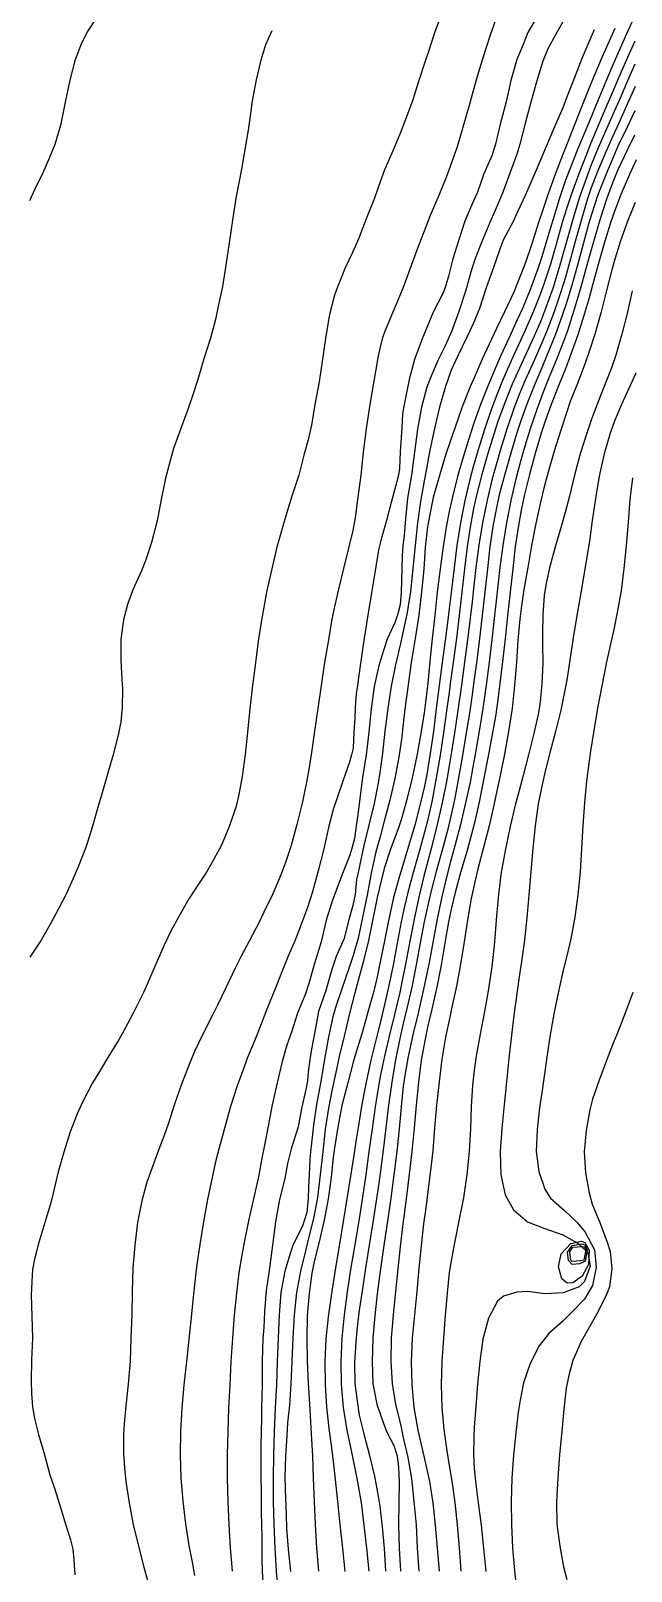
# Model space of a CAD drawing. Header units: feet. Extents: x 333642 to 335017, y 470420 to 471851.
# Drawn here: x 333877.7 to 334006.5, y 471052.5 to 471382.9 of the extents above; entities that cross this region are included whole.
import ezdxf

# ---------------------------------------------------------------- set-up
doc = ezdxf.new("R2010")
doc.units = ezdxf.units.FT
doc.header["$MEASUREMENT"] = 0
doc.layers.add('Contour', color=7, linetype='CONTINUOUS', true_color=0xffffff)

msp = doc.modelspace()

# ---------------------------------------------------------------- linework, layer by layer
at = {"layer": 'Contour', "color": 18, "linetype": 'Continuous', "true_color": 0x000000}
for points, elevation in [([(333877.482245, 471346.456895), (333878.659262, 471349.006433), (333880.347167, 471352.487279), (333881.783926, 471355.77905), (333882.935182, 471358.577208), (333884.21214, 471362.911072), (333885.142552, 471367.536061), (333886.158519, 471372.305222), (333887.29962, 471376.73992), (333888.631929, 471380.321862), (333889.872066, 471382.678145), (333892.156613, 471386.098319)], -1), ([(333966.105247, 471387.144158), (333964.408008, 471382.640378), (333963.046989, 471378.448935), (333962.34028, 471376.351993), (333960.980785, 471372.182361), (333959.577259, 471367.818747), (333957.953627, 471363.46679), (333957.018445, 471361.053711), (333955.438877, 471357.255005), (333953.618968, 471353.074872), (333952.666029, 471350.506099), (333951.402161, 471347.007957), (333949.643673, 471342.522571), (333948.067053, 471338.386203), (333946.704977, 471335.301383), (333945.127471, 471332.050521), (333943.549768, 471328.101559), (333942.860372, 471326.195946), (333941.817541, 471322.022065), (333940.993239, 471317.376001), (333940.280643, 471312.482451), (333939.581447, 471307.608907), (333938.648799, 471302.749772), (333937.896021, 471298.265333), (333937.203568, 471295.163676), (333936.275856, 471291.83462), (333935.198939, 471287.6048), (333933.682142, 471283.049114), (333932.605873, 471279.577531), (333931.771388, 471276.643106), (333930.506214, 471272.162071), (333929.429633, 471267.518445), (333928.319954, 471262.827691), (333927.578614, 471258.44649), (333927.136835, 471256.039355), (333926.441601, 471251.943214), (333925.882882, 471247.337478), (333925.25048, 471242.458342), (333924.704312, 471237.516936), (333924.194677, 471232.488328), (333923.668143, 471227.662995), (333923.016479, 471222.959177), (333922.241793, 471218.745061), (333921.748714, 471216.61325), (333920.351866, 471212.394724), (333918.596843, 471208.234024), (333916.956886, 471205.196207), (333915.355344, 471202.418062), (333913.111469, 471198.981249), (333911.630538, 471196.737858), (333909.356372, 471192.817933), (333907.728152, 471189.783844), (333906.318348, 471186.811078), (333904.504042, 471182.683173), (333902.699897, 471178.560356), (333901.855343, 471176.634183), (333899.818478, 471172.468751), (333897.745805, 471168.521325), (333896.637233, 471166.628525), (333894.194459, 471162.669265), (333892.649658, 471160.069274), (333890.840777, 471157.129829), (333888.758343, 471153.137475), (333887.63767, 471150.635617), (333886.105336, 471146.735033), (333884.793491, 471142.416895), (333883.525918, 471137.852144), (333882.507243, 471133.574503), (333881.960122, 471131.505155), (333880.692137, 471127.331379), (333879.445715, 471123.006493), (333878.466082, 471119.409919), (333878.058391, 471117.220368), (333877.884832, 471114.618771), (333877.771056, 471111.70841), (333877.921748, 471107.238696), (333878.038629, 471102.516208), (333877.86256, 471097.791138), (333877.742327, 471093.350743), (333877.861623, 471090.637027), (333878.029903, 471087.772824), (333878.493772, 471085.300553), (333879.373364, 471081.82538), (333880.614263, 471077.467081), (333881.803956, 471073.17189), (333882.768534, 471070.318105), (333883.790448, 471067.119921), (333885.027846, 471063.094166), (333886.234171, 471059.276779), (333886.690422, 471057.246977), (333886.938799, 471054.98627), (333887.147005, 471051.773892)], -1.5), ([(333986.442847, 471386.06345), (333984.359749, 471382.468786), (333983.334782, 471379.934538), (333982.003897, 471376.700297), (333980.661281, 471372.24345), (333979.707553, 471367.608225), (333978.412646, 471362.836544), (333977.381133, 471358.537621), (333976.588915, 471356.023044), (333974.913888, 471352.185697), (333973.502975, 471348.291551), (333972.429824, 471345.881417), (333970.807599, 471342.065866), (333969.450133, 471337.848298), (333968.26226, 471333.950973), (333967.851372, 471332.232487), (333967.317956, 471330.244601), (333966.67265, 471328.034375), (333966.083267, 471326.521411), (333964.003125, 471322.546413), (333963.017356, 471320.102922), (333961.662068, 471316.827694), (333959.989121, 471312.370834), (333958.89352, 471308.058881), (333958.088506, 471304.174565), (333957.765534, 471302.398278), (333957.451404, 471300.731124), (333957.270919, 471297.742754), (333957.189756, 471295.67423), (333956.956986, 471292.543523), (333956.836153, 471288.972135), (333956.584797, 471287.58001), (333956.193617, 471285.952019), (333954.99504, 471281.722767), (333953.982669, 471277.857019), (333952.872111, 471273.824597), (333952.316539, 471271.523977), (333951.595743, 471267.084395), (333950.775595, 471262.372409), (333950.026641, 471257.523431), (333949.187523, 471252.649397), (333948.543415, 471248.164121), (333947.990255, 471244.173175), (333947.758661, 471242.402348), (333947.482474, 471240.760951), (333947.303752, 471237.690748), (333947.205536, 471235.444983), (333946.990463, 471232.504881), (333946.874148, 471229.045245), (333946.501199, 471227.622104), (333946.069458, 471226.055963), (333944.649615, 471221.963249), (333943.371233, 471218.159539), (333942.596573, 471215.84646), (333941.535138, 471212.00259), (333940.560264, 471207.407587), (333939.335332, 471202.700036), (333938.145428, 471198.195849), (333937.0645, 471194.864696), (333936.00663, 471192.003147), (333934.393789, 471187.856782), (333932.900974, 471184.432179), (333931.806665, 471181.765214), (333930.118731, 471177.416715), (333928.34957, 471173.068304), (333927.211617, 471170.085462), (333926.032484, 471167.111675), (333924.179118, 471162.694073), (333922.88737, 471159.148963), (333921.975644, 471156.60187), (333920.521699, 471152.211835), (333919.314732, 471147.720048), (333918.097826, 471143.2874), (333917.426974, 471140.599053), (333916.605797, 471136.953154), (333915.570862, 471132.248926), (333914.733884, 471127.43794), (333913.949207, 471122.557004), (333913.272504, 471117.810497), (333912.767474, 471113.304667), (333912.458858, 471110.578616), (333912.07131, 471106.930398), (333911.581429, 471102.305835), (333911.065702, 471097.469968), (333910.526345, 471092.500563), (333910.123467, 471087.486872), (333909.828611, 471082.494352), (333909.717985, 471077.502601), (333909.888694, 471072.506127), (333910.287144, 471067.542825), (333910.856241, 471062.69864), (333911.619417, 471058.04259), (333912.355931, 471054.106194), (333912.825549, 471051.609456)], -2.5), ([(333992.431188, 471385.793528), (333990.603343, 471382.634401), (333988.595958, 471379.012043), (333987.573067, 471376.362529), (333986.281536, 471372.12405), (333985.006193, 471367.590706), (333983.771515, 471362.998879), (333982.650716, 471358.580587), (333982.00253, 471356.420331), (333980.415447, 471352.116023), (333978.916069, 471348.073916), (333977.246692, 471344.21549), (333976.197459, 471341.782765), (333974.395482, 471337.447364), (333973.040524, 471334.03506), (333972.251841, 471331.589213), (333971.047022, 471327.275594), (333969.560913, 471322.671421), (333968.056583, 471318.507313), (333966.622928, 471315.280853), (333964.994505, 471312.152973), (333963.57895, 471308.833432), (333962.64998, 471306.443399), (333961.534469, 471302.124859), (333960.655017, 471297.43798), (333959.98846, 471292.484854), (333959.368208, 471287.579743), (333958.525949, 471282.648843), (333958.055167, 471278.196226), (333957.767993, 471274.651759), (333957.520234, 471272.472041), (333957.396201, 471270.354112), (333957.331613, 471267.555584), (333957.266417, 471264.997112), (333957.18661, 471262.481984), (333956.974023, 471259.796175), (333956.472807, 471257.868282), (333955.857343, 471256.089986), (333954.169059, 471252.436078), (333953.415718, 471250.168585), (333952.332596, 471246.780648), (333951.349408, 471242.274838), (333950.739373, 471237.492176), (333950.189107, 471232.484662), (333949.637651, 471227.581581), (333948.828708, 471222.703597), (333948.285425, 471218.225444), (333947.836263, 471214.737598), (333947.485673, 471212.377818), (333947.15217, 471209.683289), (333946.648828, 471207.78711), (333946.116082, 471206.076036), (333944.554693, 471202.154924), (333943.196399, 471198.492045), (333942.400595, 471196.42647), (333941.075035, 471192.109948), (333939.971891, 471187.526104), (333938.550082, 471182.877965), (333937.339429, 471178.587724), (333936.601905, 471176.32171), (333934.933635, 471172.161304), (333933.614408, 471168.093547), (333932.64403, 471165.343763), (333931.597226, 471161.860108), (333930.543707, 471157.256998), (333929.449774, 471152.554044), (333928.614178, 471147.933259), (333927.766293, 471143.552634), (333927.311728, 471141.460912), (333926.512415, 471137.127171), (333925.442, 471132.375187), (333924.398406, 471127.632116), (333923.473849, 471123.020097), (333922.729487, 471119.105957), (333922.3261, 471116.598417), (333921.798784, 471112.122776), (333921.315809, 471107.400539), (333920.95191, 471102.490159), (333920.621432, 471097.506916), (333920.363647, 471092.492883), (333920.123122, 471087.505367), (333919.940103, 471082.490992), (333919.854267, 471077.499176), (333919.845485, 471072.500198), (333919.956513, 471067.504001), (333920.180725, 471062.502673), (333920.487042, 471057.513906), (333920.888966, 471052.496361)], -3), ([(334007.185005, 471385.817056), (334005.520494, 471382.206999), (334003.64191, 471378.013659), (334002.431963, 471375.203238), (334001.064026, 471371.986732), (333999.294411, 471367.68667), (333997.668862, 471363.691488), (333996.814175, 471361.642696), (333995.023444, 471357.413413), (333993.319448, 471353.19227), (333992.443983, 471350.802381), (333991.116406, 471346.95971), (333989.744402, 471342.475672), (333988.44934, 471338.044096), (333987.325998, 471334.414403), (333986.488269, 471331.833534), (333984.89418, 471327.534382), (333983.162198, 471323.310107), (333982.083568, 471320.860191), (333980.412818, 471317.270683), (333978.490948, 471313.084944), (333977.397832, 471310.579322), (333975.888186, 471307.040729), (333974.212569, 471302.71487), (333972.7848, 471298.725472), (333972.036816, 471296.504602), (333970.671512, 471292.136333), (333969.342853, 471287.597828), (333968.214876, 471283.183148), (333967.5393, 471280.13504), (333966.8973, 471276.819841), (333966.186879, 471272.244218), (333965.541386, 471267.452238), (333964.913481, 471262.498562), (333964.357286, 471257.494945), (333963.834016, 471252.503199), (333963.342775, 471247.656652), (333962.864953, 471242.973417), (333962.40109, 471238.89714), (333962.082592, 471236.57132), (333961.369571, 471232.14184), (333960.49849, 471227.402985), (333959.544215, 471222.659718), (333958.376733, 471218.004584), (333957.215708, 471213.898825), (333956.530421, 471211.739704), (333954.899083, 471207.37283), (333953.508543, 471203.190527), (333952.91208, 471200.892181), (333952.012214, 471196.983704), (333951.099423, 471192.375674), (333950.166631, 471187.807863), (333949.025258, 471183.16174), (333947.928619, 471179.234936), (333947.247236, 471176.538457), (333946.095743, 471172.123517), (333944.975841, 471167.517659), (333943.846232, 471162.89966), (333942.902196, 471158.45745), (333942.365635, 471155.929833), (333941.547243, 471151.855296), (333940.877536, 471147.311186), (333940.3213, 471142.460757), (333939.776392, 471137.543506), (333939.177467, 471132.663524), (333938.343455, 471128.171796), (333937.305832, 471123.942859), (333936.736675, 471121.511881), (333935.576828, 471116.894635), (333934.678413, 471112.300997), (333934.174697, 471107.476742), (333933.88362, 471102.499501), (333933.723775, 471097.534227), (333933.490954, 471092.722282), (333933.180627, 471088.124802), (333932.789241, 471084.343874), (333932.615133, 471081.622599), (333932.373384, 471077.20845), (333932.230378, 471072.635497), (333932.339115, 471068.104442), (333932.461125, 471064.668534), (333932.54822, 471061.754934), (333932.927781, 471057.236088), (333933.447229, 471052.484932)], -4.5), ([(333977.457539, 471385.372892), (333976.266147, 471381.958559), (333974.85576, 471377.527253), (333973.472721, 471373.083993), (333972.614488, 471369.989113), (333971.720997, 471366.858823), (333970.428918, 471362.395136), (333969.175282, 471357.972628), (333967.704748, 471353.738499), (333966.916717, 471351.626989), (333965.271107, 471347.530308), (333963.354678, 471343.239664), (333962.421351, 471340.825631), (333960.934954, 471336.952249), (333959.319206, 471332.559986), (333957.796485, 471328.386776), (333956.713609, 471325.773782), (333955.370342, 471322.510819), (333953.697555, 471318.586483), (333953.164197, 471317.088072), (333952.618047, 471315.028444), (333952.1599, 471312.791291), (333951.889924, 471311.027297), (333951.139678, 471306.934626), (333950.382109, 471302.28994), (333949.619746, 471297.481703), (333948.973272, 471292.483312), (333948.496773, 471287.599705), (333947.850604, 471282.822357), (333947.262545, 471278.409731), (333946.802645, 471275.73218), (333945.86393, 471271.940848), (333944.811547, 471267.540001), (333943.727959, 471263.089733), (333942.899464, 471259.670385), (333942.308113, 471256.700309), (333941.565704, 471252.255384), (333940.697831, 471247.426964), (333939.96305, 471242.467279), (333939.309618, 471237.521555), (333938.554216, 471232.696015), (333937.922109, 471228.096412), (333937.328536, 471224.464904), (333936.813134, 471221.700996), (333935.886848, 471217.256326), (333934.742335, 471212.650665), (333933.52967, 471208.176382), (333932.408618, 471204.705045), (333931.401866, 471201.974012), (333929.630812, 471197.784062), (333927.695392, 471193.82755), (333926.668025, 471191.731396), (333924.520755, 471187.620771), (333922.779227, 471184.246398), (333921.569156, 471181.850992), (333919.516567, 471177.634612), (333917.742911, 471173.931905), (333916.689632, 471171.776548), (333914.620508, 471167.725429), (333912.802154, 471164.002642), (333911.820465, 471161.53674), (333909.997232, 471156.987437), (333908.492093, 471152.682264), (333907.226873, 471148.570747), (333906.368155, 471146.175812), (333904.882999, 471142.253666), (333903.395093, 471138.128049), (333902.622511, 471135.927867), (333901.490575, 471131.977506), (333900.578967, 471127.303821), (333900.00208, 471122.439924), (333899.563108, 471117.482349), (333899.42866, 471112.503443), (333899.342688, 471107.499185), (333899.18481, 471102.502299), (333898.992328, 471097.551865), (333898.570698, 471092.665568), (333898.055774, 471088.007147), (333897.733149, 471084.107013), (333897.573368, 471081.833617), (333897.590519, 471077.790042), (333897.775607, 471074.676451), (333898.095549, 471071.77705), (333898.796636, 471067.199686), (333899.655221, 471062.564527), (333900.777968, 471057.912211), (333901.952198, 471053.364313), (333902.740505, 471050.551891)], -2), ([(333929.419117, 471382.875078), (333928.08475, 471379.871461), (333927.032364, 471376.603413), (333926.038996, 471372.35638), (333925.17429, 471367.843186), (333924.601901, 471363.572998), (333924.343022, 471361.559281)], -1), ([(333998.574393, 471383.045632), (333997.446636, 471380.463125), (333995.956237, 471376.951202), (333994.244455, 471372.665004), (333992.66711, 471368.516549), (333991.8235, 471366.367341), (333990.08509, 471362.281252), (333988.302666, 471358.089405), (333987.151663, 471355.336021), (333985.731687, 471351.962894), (333983.824714, 471347.722134), (333982.093819, 471344.072086), (333981.257886, 471342.138164), (333979.023695, 471337.942157), (333978.347369, 471336.037593), (333976.993232, 471332.136925), (333975.428314, 471327.742138), (333973.974571, 471323.333578), (333972.634225, 471320.043307), (333971.227636, 471317.147324), (333969.263961, 471313.044706), (333967.920602, 471310.082373), (333966.648911, 471306.59962), (333965.419398, 471302.188359), (333964.347167, 471297.574224), (333963.325935, 471292.956613), (333962.532476, 471288.561179), (333962.120208, 471286.353737), (333961.289912, 471281.932949), (333960.648469, 471277.337323), (333960.165918, 471272.471271), (333959.674308, 471267.532551), (333959.169982, 471262.652744), (333958.450783, 471258.125171), (333957.484788, 471253.731687), (333957.018448, 471251.46652), (333955.956199, 471246.909769), (333955.015995, 471242.313758), (333954.317855, 471237.502218), (333953.673633, 471232.66466), (333953.177997, 471227.963934), (333952.570773, 471223.787657), (333952.207078, 471221.532884), (333951.35256, 471217.172501), (333950.223776, 471212.535431), (333949.163877, 471208.166897), (333948.260903, 471204.077711), (333947.919768, 471202.380427), (333947.574985, 471200.861547), (333947.299828, 471197.66833), (333946.77567, 471195.281994), (333945.851131, 471192.008914), (333944.901722, 471188.193087), (333943.192015, 471184.311935), (333942.31091, 471181.550052), (333941.019881, 471177.082177), (333939.4571, 471172.563463), (333938.611048, 471168.162087), (333937.927391, 471164.50184), (333937.578732, 471162.294031), (333937.216855, 471159.52558), (333937.039774, 471157.676925), (333936.677261, 471155.860323), (333935.739009, 471151.774939), (333935.027115, 471147.813169), (333933.558848, 471143.107827), (333932.766275, 471139.95097), (333932.163037, 471136.730464), (333931.073309, 471132.238637), (333930.226972, 471127.449391), (333929.541106, 471122.464772), (333928.934412, 471117.543664), (333928.205316, 471112.698661), (333927.862761, 471108.22383), (333927.657506, 471104.817763), (333927.44333, 471102.456737), (333927.37896, 471100.057337), (333927.333515, 471097.506642), (333927.327862, 471095.008284), (333927.326556, 471092.517753), (333927.241087, 471090.030381), (333927.214775, 471087.577791), (333927.163495, 471085.329771), (333927.085825, 471082.469054), (333927.071505, 471079.353052), (333927.034205, 471077.505931), (333927.055989, 471075.667958), (333927.055019, 471072.538603), (333927.098289, 471069.67328), (333927.131006, 471067.463091), (333927.15025, 471065.167633), (333927.207345, 471062.484947), (333927.229486, 471059.792377), (333927.240938, 471057.477285), (333927.283665, 471055.088726), (333927.357578, 471052.530793), (333927.466006, 471050.167325)], -3.5), ([(334003.012644, 471383.362018), (334002.117381, 471381.403657), (334000.267169, 471377.284909), (333998.511103, 471373.051424), (333997.379615, 471370.255112), (333996.084152, 471367.04512), (333994.346866, 471362.724292), (333992.758, 471358.725136), (333991.925372, 471356.547931), (333990.241378, 471352.240628), (333988.697818, 471347.904689), (333987.552988, 471344.487031), (333986.631011, 471341.725481), (333985.257568, 471337.374791), (333983.731687, 471332.977284), (333982.290163, 471329.182802), (333981.341916, 471326.850162), (333979.326615, 471322.623218), (333977.64576, 471319.021079), (333976.553155, 471316.72123), (333974.503922, 471312.433853), (333972.802102, 471308.41689), (333971.927968, 471306.3446), (333970.243467, 471302.205764), (333968.757855, 471297.879732), (333967.651292, 471294.763269), (333966.684996, 471291.831101), (333965.381017, 471287.46396), (333964.039809, 471282.77733), (333963.209619, 471278.773275), (333962.803439, 471276.48721), (333962.331199, 471272.117673), (333962.032016, 471267.392395), (333961.506949, 471262.526314), (333960.924518, 471257.572148), (333960.197025, 471252.541609), (333959.314658, 471247.416068), (333958.637629, 471242.602283), (333958.027932, 471237.937804), (333957.500901, 471233.658587), (333957.274527, 471231.491153), (333956.673502, 471227.106492), (333955.805771, 471222.490335), (333954.735747, 471217.880015), (333953.526835, 471213.368541), (333952.730649, 471210.322299), (333951.74645, 471206.794418), (333950.732041, 471202.187739), (333949.831112, 471197.500785), (333948.852521, 471192.695792), (333947.915457, 471188.283376), (333946.867516, 471184.53964), (333945.929889, 471181.787592), (333944.425625, 471177.434285), (333943.084475, 471173.440774), (333942.528582, 471171.420287), (333941.534125, 471167.107823), (333940.726847, 471162.348059), (333939.935422, 471157.553594), (333938.962814, 471152.598532), (333938.375825, 471148.178489), (333937.941145, 471144.284026), (333937.71301, 471142.441356), (333937.54778, 471140.72923), (333937.427652, 471137.564674), (333937.311346, 471134.871706), (333937.19071, 471132.416435), (333936.94434, 471129.4527), (333936.44291, 471127.880035), (333935.881223, 471126.358487), (333933.98331, 471122.589446), (333933.368933, 471120.686789), (333932.228214, 471116.868857), (333931.344612, 471112.31275), (333931.012713, 471107.49079), (333930.782817, 471102.494199), (333930.555379, 471097.509454), (333930.40463, 471092.505815), (333930.145471, 471087.53399), (333929.933411, 471082.470317), (333929.752778, 471077.496779), (333929.699315, 471072.499224), (333929.665885, 471067.49084), (333929.807432, 471062.503083), (333930.026677, 471057.494766), (333930.353718, 471052.52753), (333930.737533, 471047.509796)], -4), ([(334007.305323, 471380.648814), (334005.724624, 471377.172682), (334003.868222, 471372.923028), (334002.553498, 471369.856038), (334001.313606, 471366.940155), (333999.514251, 471362.691823), (333997.805003, 471358.603687), (333996.981505, 471356.526594), (333995.25043, 471352.226905), (333993.705949, 471347.914033), (333992.656549, 471344.669152), (333991.732061, 471341.754012), (333990.492953, 471337.354539), (333989.173226, 471332.836679), (333987.766512, 471328.510742), (333986.984758, 471326.304391), (333985.425263, 471322.413465), (333983.550422, 471318.160317), (333982.34921, 471315.522806), (333980.770189, 471312.108941), (333978.897816, 471307.893514), (333977.658074, 471304.823066), (333976.522177, 471301.78414), (333975.025803, 471297.381978), (333973.653873, 471292.97499), (333972.578374, 471289.333812), (333971.879224, 471286.660208), (333970.813579, 471282.117947), (333969.888255, 471277.349882), (333969.135682, 471272.48775), (333968.499791, 471267.664196), (333967.949131, 471262.992096), (333967.476115, 471258.961917), (333967.184735, 471256.579261), (333966.57521, 471252.124376), (333965.945102, 471247.381129), (333965.319025, 471242.493729), (333964.682626, 471237.500462), (333964.070188, 471232.608279), (333963.3921, 471227.862377), (333962.632632, 471223.403922), (333962.136312, 471220.884382), (333961.234361, 471217.01439), (333960.059146, 471212.486385), (333958.720407, 471207.997224), (333957.498239, 471203.946057), (333956.834678, 471201.56008), (333955.544523, 471196.992764), (333954.479626, 471192.362703), (333953.561566, 471187.714492), (333952.662321, 471183.195226), (333951.998203, 471179.956131), (333951.27382, 471176.885988), (333950.014514, 471172.38963), (333948.765074, 471167.944645), (333947.63805, 471164.341615), (333946.871706, 471161.694242), (333945.728032, 471157.22406), (333944.456947, 471152.360566), (333943.568805, 471147.7609), (333942.86606, 471143.301696), (333942.497125, 471140.638264), (333942.16681, 471136.954915), (333941.487243, 471132.353353), (333940.618287, 471127.791558), (333939.587383, 471123.174097), (333938.460638, 471118.915724), (333938.020103, 471116.407438), (333937.392626, 471112.088514), (333936.974488, 471107.391759), (333936.941128, 471102.50094), (333937.016584, 471097.601394), (333937.185018, 471092.843863), (333937.486005, 471088.376031), (333937.617789, 471085.832276), (333937.869185, 471081.980398), (333938.150971, 471077.298989), (333938.3021, 471072.475371), (333938.489066, 471067.501953), (333938.719142, 471062.50587), (333938.978566, 471057.507046), (333939.415923, 471052.511967)], -5), ([(334007.327693, 471375.730638), (334005.752361, 471372.168524), (334003.90658, 471367.924617), (334002.521753, 471364.770721), (334001.290248, 471361.994642), (333999.426006, 471357.742944), (333997.900214, 471354.087654), (333996.964804, 471351.555186), (333995.455772, 471347.192045), (333994.098467, 471342.710312), (333992.883229, 471338.390217), (333992.162887, 471335.880783), (333991.074193, 471332.083952), (333989.668994, 471327.600447), (333988.139987, 471323.293223), (333987.030997, 471320.467916), (333985.650934, 471317.271813), (333983.675179, 471313.03206), (333982.519464, 471310.49425), (333980.980312, 471307.062791), (333979.240218, 471302.756323), (333977.920303, 471299.048951), (333977.094389, 471296.579609), (333975.787532, 471292.241646), (333974.487771, 471287.704422), (333973.317895, 471283.247024), (333972.697504, 471280.414472), (333972.022479, 471276.868042), (333971.33091, 471272.269289), (333970.760112, 471267.462902), (333970.201713, 471262.512391), (333969.625925, 471257.508253), (333969.026851, 471252.608823), (333968.397998, 471247.861618), (333967.774897, 471243.40162), (333967.441789, 471240.959029), (333966.896189, 471236.999688), (333966.235679, 471232.33387), (333965.494001, 471227.500124), (333964.689785, 471222.631412), (333963.796017, 471217.884538), (333962.800325, 471213.425206), (333962.184306, 471210.98258), (333961.119529, 471207.078377), (333959.804187, 471202.557474), (333958.568878, 471198.068204), (333957.78626, 471194.753479), (333957.126997, 471191.746191), (333956.267627, 471187.230993), (333955.410875, 471182.506801), (333954.443492, 471177.744228), (333953.37101, 471173.094629), (333952.476563, 471169.473982), (333951.782593, 471166.691831), (333950.648508, 471162.137129), (333949.633976, 471157.414803), (333948.75301, 471152.705039), (333947.986092, 471148.09478), (333947.454791, 471144.676472), (333947.002114, 471141.7698), (333946.275224, 471137.230512), (333945.48545, 471132.413092), (333944.685481, 471127.495136), (333943.916836, 471122.65808), (333943.151684, 471117.984777), (333942.506534, 471113.913219), (333942.164999, 471111.558051), (333941.521894, 471107.097813), (333941.027819, 471102.360943), (333940.787784, 471097.489746), (333940.82042, 471092.554728), (333941.170475, 471087.753962), (333941.670514, 471083.099966), (333942.124265, 471079.493305), (333942.477616, 471076.675124), (333942.968569, 471072.205785), (333943.501469, 471067.443545), (333944.033707, 471062.511814), (333944.554734, 471057.481336), (333945.095623, 471052.480802)], -5.5), ([(334007.343418, 471370.897424), (334005.724382, 471367.261601), (334003.840412, 471363.063716), (334002.501637, 471360.096552), (334001.125487, 471357.021128), (333999.291365, 471352.726917), (333997.94999, 471349.216457), (333997.07455, 471346.607536), (333995.754943, 471342.217639), (333994.504999, 471337.678729), (333993.288207, 471333.210305), (333992.385355, 471330.065725), (333991.420878, 471326.917264), (333989.954077, 471322.581587), (333988.309184, 471318.276329), (333987.130505, 471315.43136), (333985.694631, 471312.167099), (333983.786644, 471307.949623), (333982.654868, 471305.226686), (333981.360895, 471301.881255), (333979.843835, 471297.467199), (333978.492587, 471293.084756), (333977.526643, 471289.818471), (333976.713793, 471286.783906), (333975.604453, 471282.178574), (333974.638795, 471277.371972), (333973.843398, 471272.538511), (333973.19756, 471267.786322), (333972.69077, 471263.270671), (333972.386262, 471260.407929), (333971.993096, 471256.906145), (333971.421291, 471252.282201), (333970.780058, 471247.472372), (333970.086025, 471242.509561), (333969.368642, 471237.569932), (333968.655783, 471232.773886), (333967.944138, 471228.222884), (333967.449593, 471225.242238), (333966.854037, 471221.89172), (333965.944497, 471217.317331), (333964.906888, 471212.661707), (333963.737712, 471208.032349), (333962.663534, 471204.037167), (333962.053044, 471201.577302), (333960.944602, 471197.078294), (333959.920217, 471192.36371), (333959.044812, 471187.671119), (333958.176956, 471183.054329), (333957.398262, 471179.198359), (333956.861279, 471176.654595), (333955.785212, 471172.163853), (333954.628306, 471167.544378), (333953.560063, 471162.963236), (333952.723585, 471158.986075), (333952.286196, 471156.572818), (333951.582495, 471152.125322), (333950.91522, 471147.380107), (333950.253414, 471142.508855), (333949.559205, 471137.559617), (333948.84776, 471132.734375), (333948.112529, 471128.10391), (333947.545232, 471124.665804), (333947.05745, 471121.754938), (333946.321647, 471117.208368), (333945.60567, 471112.417319), (333944.9397, 471107.484724), (333944.426177, 471102.486942), (333944.188596, 471097.493037), (333944.287795, 471092.535616), (333944.739188, 471087.615075), (333945.520714, 471082.748185), (333946.469566, 471078.064285), (333947.223788, 471074.530598), (333947.801742, 471071.70582), (333948.547762, 471067.196008), (333949.179621, 471062.403168), (333949.713712, 471057.482472), (333950.187936, 471052.496041)], -6), ([(334007.278747, 471365.713579), (334005.710087, 471362.350372), (334003.684012, 471358.098922), (334002.571704, 471355.559898), (334001.046192, 471351.998344), (333999.38948, 471347.663145), (333998.015929, 471343.469602), (333997.371667, 471341.395336), (333996.188821, 471337.112928), (333994.960088, 471332.574294), (333993.700097, 471328.050926), (333992.562058, 471324.318408), (333991.720864, 471321.790281), (333990.175976, 471317.566237), (333988.419138, 471313.243457), (333987.321694, 471310.572408), (333985.848131, 471307.075381), (333984.122416, 471302.761959), (333982.868576, 471299.253371), (333981.981706, 471296.644228), (333980.66747, 471292.305132), (333979.370287, 471287.771787), (333978.185853, 471283.361336), (333977.655, 471280.896048), (333976.915214, 471276.957601), (333976.212684, 471272.306667), (333975.657599, 471267.484256), (333975.11549, 471262.51558), (333974.549673, 471257.499149), (333973.988467, 471252.578299), (333973.406804, 471247.819555), (333972.77852, 471243.309067), (333972.395724, 471240.569401), (333971.861235, 471236.936287), (333971.109519, 471232.292716), (333970.308113, 471227.477032), (333969.477777, 471222.647539), (333968.569443, 471217.923304), (333967.622001, 471213.540662), (333967.088109, 471211.362373), (333965.956559, 471207.14425), (333964.682874, 471202.603707), (333963.494084, 471198.136442), (333962.780688, 471195.001907), (333962.111852, 471191.804217), (333961.265595, 471187.261242), (333960.399697, 471182.551962), (333959.413811, 471177.805763), (333958.35088, 471173.191481), (333957.614779, 471170.008238), (333956.884975, 471166.797541), (333955.946954, 471162.210538), (333955.159081, 471157.418286), (333954.464233, 471152.488349), (333953.847144, 471147.594629), (333953.287566, 471142.842051), (333952.717016, 471138.355418), (333952.362874, 471135.767517), (333951.800187, 471131.975337), (333951.058286, 471127.31483), (333950.277637, 471122.47354), (333949.504797, 471117.51756), (333948.770834, 471112.674448), (333948.102451, 471108.007183), (333947.622477, 471104.17066), (333947.414715, 471101.629393), (333947.157909, 471097.259415), (333947.251148, 471092.778244), (333947.79584, 471088.492063), (333948.173517, 471085.967986), (333949.13191, 471081.966686), (333950.392264, 471077.334634), (333951.405047, 471072.893525), (333952.253387, 471068.627675), (333952.594234, 471066.473222), (333953.06024, 471062.069117), (333953.490538, 471057.356333), (333953.815, 471052.496759)], -6.5), ([(333924.343022, 471361.559281), (333923.619287, 471357.387888), (333922.909785, 471353.185803), (333922.373228, 471350.62921), (333921.686232, 471346.946204), (333920.992689, 471342.272042), (333920.217875, 471337.425217), (333919.555801, 471332.617311), (333918.841535, 471328.003113), (333917.842449, 471323.448688), (333917.319489, 471320.942146), (333916.219661, 471316.967931), (333914.84244, 471312.542193), (333913.513148, 471308.115297), (333912.36489, 471304.616771), (333911.438426, 471301.868422), (333909.854647, 471297.590949), (333908.308187, 471293.287449), (333907.686932, 471290.929505), (333906.626138, 471286.902355), (333905.636733, 471282.351249), (333904.785197, 471277.784324), (333903.573023, 471273.109485), (333902.377055, 471269.413882), (333901.424127, 471267.082487), (333899.568307, 471262.945951), (333898.407065, 471259.862924), (333897.561626, 471256.548904), (333897.038426, 471252.372857), (333896.997886, 471247.917672), (333897.23716, 471243.77522), (333897.342641, 471241.731193), (333897.307847, 471237.764159), (333896.986691, 471234.703368), (333896.409927, 471231.834731), (333895.304872, 471227.381902), (333894.015177, 471222.932575), (333892.895407, 471218.94321), (333892.161688, 471216.561871), (333890.919553, 471212.292541), (333889.546344, 471207.960715), (333887.824978, 471203.58906), (333887.002555, 471201.554935), (333885.206691, 471197.545282), (333883.077605, 471193.505585), (333882.031032, 471191.658759), (333879.89644, 471187.848856), (333877.503702, 471184.184842)], -1), ([(334007.252775, 471360.485362), (334005.683322, 471357.248324), (334003.674344, 471353.055478), (334002.722379, 471350.778114), (334001.306303, 471346.997867), (333999.836829, 471342.565751), (333998.550291, 471338.136116), (333997.646422, 471334.918563), (333996.780527, 471331.806397), (333995.560175, 471327.377889), (333994.239218, 471322.858569), (333992.816542, 471318.511828), (333992.013474, 471316.257852), (333990.474517, 471312.384363), (333988.669823, 471308.084906), (333987.626115, 471305.393138), (333986.326847, 471301.88542), (333984.836031, 471297.475897), (333983.501932, 471293.09002), (333982.533008, 471289.750381), (333981.753478, 471286.762757), (333980.685634, 471282.162338), (333979.759347, 471277.373805), (333978.990651, 471272.52078), (333978.361085, 471267.758321), (333977.822784, 471263.184284), (333977.478646, 471259.985121), (333977.146513, 471256.810826), (333976.605336, 471252.235833), (333976.020595, 471247.459145), (333975.372434, 471242.528445), (333974.656202, 471237.553635), (333973.900016, 471232.703639), (333973.121577, 471228.085116), (333972.493511, 471224.580882), (333971.942713, 471221.752226), (333970.997401, 471217.26801), (333969.909837, 471212.669626), (333968.700567, 471208.112147), (333967.690541, 471204.4528), (333966.983031, 471201.673338), (333965.875446, 471197.133612), (333964.856691, 471192.403089), (333963.993616, 471187.687045), (333963.150913, 471183.077451), (333962.409366, 471179.368681), (333961.84077, 471176.703456), (333960.778702, 471172.191827), (333959.628449, 471167.541491), (333958.632251, 471162.922329), (333957.931821, 471158.833746), (333957.595302, 471156.527794), (333957.134788, 471152.123202), (333956.704509, 471147.399754), (333956.19765, 471142.515912), (333955.595015, 471137.503891), (333954.93431, 471132.504844), (333954.218132, 471127.604159), (333953.495497, 471122.838191), (333952.848582, 471118.359853), (333952.510032, 471115.814522), (333952.012151, 471111.972258), (333951.486071, 471107.31489), (333951.083411, 471102.474723), (333950.935305, 471097.5182), (333951.07309, 471092.730397), (333951.950034, 471088.33769), (333953.259617, 471084.641659), (333954.046574, 471082.507557), (333955.654243, 471079.325232), (333956.304387, 471077.160915), (333956.57731, 471074.868489), (333956.707235, 471071.616884), (333956.64833, 471067.2304), (333956.59893, 471062.443365), (333956.717206, 471057.472653), (333956.994477, 471052.513354)], -7), ([(334007.561299, 471355.160511), (334006.119349, 471352.031543), (334004.298086, 471347.782311), (334002.998719, 471344.353313), (334002.079256, 471341.656581), (334000.732292, 471337.28348), (333999.437255, 471332.730721), (333998.245422, 471328.296231), (333997.484094, 471325.587371), (333996.446703, 471322.052399), (333995.070463, 471317.676497), (333993.50094, 471313.298204), (333992.395723, 471310.390577), (333991.058671, 471307.067996), (333989.349545, 471302.750932), (333988.041847, 471299.127671), (333987.204278, 471296.594476), (333985.930994, 471292.249942), (333984.675241, 471287.697364), (333983.516529, 471283.166459), (333982.914499, 471280.065182), (333982.31705, 471276.808468), (333981.638204, 471272.248268), (333981.102623, 471267.486667), (333980.517018, 471262.498867), (333979.975818, 471257.475563), (333979.461543, 471252.480644), (333978.91225, 471247.607471), (333978.36588, 471242.868242), (333977.740498, 471238.379768), (333977.368401, 471235.798896), (333976.686992, 471231.963998), (333975.79553, 471227.306896), (333974.895711, 471222.579397), (333973.965311, 471217.829871), (333972.965098, 471213.316932), (333972.285857, 471210.592946), (333971.323167, 471207.045283), (333969.988969, 471202.542236), (333968.729583, 471198.051583), (333967.971308, 471194.78201), (333967.329789, 471191.752329), (333966.544397, 471187.238397), (333965.736794, 471182.512315), (333964.8126, 471177.748112), (333963.762261, 471173.062884), (333962.843298, 471169.181207), (333962.301172, 471166.595673), (333961.476795, 471162.110364), (333960.844457, 471157.375802), (333960.362249, 471152.492476), (333959.913169, 471147.515037), (333959.439973, 471142.523687), (333958.899627, 471137.642158), (333958.315262, 471132.924666), (333957.724844, 471128.549664), (333957.462521, 471126.445895), (333956.975047, 471122.072038), (333956.473201, 471117.36175), (333955.973737, 471112.507061), (333955.462778, 471107.510141), (333955.016468, 471102.493085), (333954.95158, 471097.528674), (333955.194656, 471092.779643), (333955.967368, 471088.301796), (333956.981725, 471084.032266), (333957.527695, 471081.454283), (333958.624906, 471076.933189), (333959.349748, 471072.406224), (333959.91015, 471067.491554), (333960.362723, 471062.485813), (333960.59135, 471057.479379), (333960.933856, 471052.498599)], -7.5), ([(334007.346925, 471346.047638), (334005.823785, 471342.18931), (334004.217418, 471337.800118), (334003.064812, 471334.112804), (334002.334898, 471331.588911), (334001.200917, 471327.197661), (334000.063406, 471322.618244), (333998.815326, 471318.034097), (333997.528626, 471314.063476), (333996.708962, 471311.798571), (333995.125205, 471307.607654), (333993.45085, 471303.341172), (333992.745763, 471301.334904), (333991.426643, 471297.186289), (333989.999139, 471292.685828), (333988.685878, 471288.186174), (333987.851782, 471285.073749), (333987.06712, 471281.803886), (333986.064275, 471277.235304), (333985.151801, 471272.477631), (333984.330109, 471267.777271), (333983.473768, 471263.083779), (333982.945903, 471259.535009), (333982.637966, 471256.689108), (333982.212613, 471252.196084), (333981.887997, 471247.430443), (333981.490757, 471242.527005), (333980.942489, 471237.546494), (333980.19073, 471232.579695), (333979.297578, 471227.745509), (333978.396646, 471223.141459), (333977.696547, 471219.851806), (333977.016254, 471216.802854), (333976.011705, 471212.359674), (333974.81525, 471207.75569), (333973.607988, 471203.178521), (333972.86521, 471199.990409), (333972.181626, 471196.763225), (333971.401875, 471192.226947), (333970.644627, 471187.466207), (333969.876457, 471182.701588), (333969.021644, 471177.991305), (333968.020176, 471173.507714), (333967.586333, 471171.356801), (333966.688364, 471167.0548), (333965.853466, 471162.338713), (333965.283625, 471157.465996), (333964.764447, 471152.478382), (333964.34168, 471147.508027), (333963.934451, 471142.644809), (333963.408372, 471137.873654), (333962.837999, 471133.412566), (333962.523283, 471130.977745), (333961.976568, 471126.996454), (333961.454119, 471122.312816), (333960.979935, 471117.47641), (333960.488183, 471112.51578), (333959.996839, 471107.523696), (333959.53386, 471102.497051), (333959.32319, 471097.483194), (333959.429503, 471092.542636), (333959.846606, 471087.664056), (333960.757943, 471082.754977), (333961.822871, 471078.137568), (333962.545206, 471074.951144), (333963.233312, 471071.777586), (333963.939341, 471067.202048), (333964.466869, 471062.414522), (333964.885995, 471057.498051), (333965.282973, 471052.513256)], -8), ([(334006.700861, 471327.127591), (334005.733895, 471322.527087), (334004.526163, 471317.800851), (334003.210317, 471313.287332), (334002.20979, 471310.373002), (334000.961197, 471307.154061), (333999.239239, 471302.821305), (333997.897204, 471299.334944), (333996.965871, 471296.61041), (333995.59814, 471292.168563), (333994.380534, 471287.596414), (333993.254203, 471283.085403), (333992.338122, 471279.534712), (333991.580773, 471276.795079), (333990.281498, 471272.420205), (333989.062644, 471267.957499), (333988.294627, 471264.441001), (333987.844775, 471261.796428), (333987.552522, 471257.604272), (333987.497045, 471253.450843), (333987.497687, 471251.407683), (333987.564248, 471247.23567), (333987.376447, 471242.846485), (333986.964328, 471238.948373), (333986.626227, 471236.61539), (333985.6088, 471232.147755), (333984.451816, 471227.597146), (333983.310019, 471223.163402), (333982.446014, 471219.940969), (333981.627753, 471216.805661), (333980.555383, 471212.253792), (333979.511464, 471207.39536), (333978.630966, 471202.444795), (333978.04673, 471197.667575), (333977.638182, 471193.050273), (333977.343489, 471189.365429), (333977.130666, 471186.693376), (333976.612014, 471182.202779), (333975.876943, 471177.440728), (333975.025461, 471172.547899), (333974.132637, 471167.691058), (333973.2859, 471163.040591), (333972.765057, 471159.397872), (333972.475282, 471156.679629), (333972.205195, 471152.176248), (333972.04197, 471147.4158), (333971.721481, 471142.52384), (333971.243727, 471137.589017), (333970.5166, 471132.601299), (333969.513299, 471127.641122), (333968.592825, 471122.957111), (333967.887987, 471119.110631), (333967.489178, 471116.611552), (333967.034121, 471112.159628), (333966.619776, 471107.405346), (333966.230744, 471102.500055), (333965.888226, 471097.488949), (333965.760914, 471092.497545), (333965.857711, 471087.612922), (333966.286334, 471082.911681), (333966.965201, 471078.366801), (333967.398731, 471075.639571), (333968.042257, 471071.857654), (333968.662533, 471067.287978), (333969.195825, 471062.459913), (333969.602521, 471057.508418), (333969.951831, 471052.510145)], -8.5), ([(334007.521259, 471309.454249), (334006.389184, 471306.955318), (334004.445465, 471302.740554), (334003.002627, 471299.372364), (334002.019807, 471296.597144), (334000.709644, 471292.122217), (333999.661499, 471287.359141), (333998.872582, 471282.577927), (333998.173093, 471277.856875), (333997.536138, 471273.415151), (333997.15837, 471270.924418), (333996.500963, 471266.979727), (333995.687575, 471262.303587), (333994.854991, 471257.46166), (333994.087089, 471252.652686), (333993.362779, 471247.927026), (333992.671625, 471243.593036), (333992.285228, 471241.47185), (333991.386343, 471237.159859), (333990.288965, 471232.61323), (333989.070782, 471228.046822), (333988.039589, 471224.072513), (333987.456786, 471221.549871), (333986.569964, 471217.117883), (333985.884448, 471212.388874), (333985.395959, 471207.483538), (333984.962931, 471202.487564), (333984.576246, 471197.51091), (333984.136733, 471192.612655), (333983.602199, 471187.827789), (333982.982186, 471183.274824), (333982.579638, 471180.471636), (333982.048322, 471176.915022), (333981.41116, 471172.282714), (333980.843218, 471167.456146), (333980.294904, 471162.495955), (333979.761392, 471157.501286), (333979.251088, 471152.50394), (333978.764525, 471147.497564), (333978.387361, 471142.489956), (333978.515413, 471137.546234), (333979.480264, 471133.218219), (333981.245502, 471130.005567), (333984.272114, 471127.476056), (333987.803247, 471126.112953), (333991.88185, 471124.65443), (333995.072651, 471122.866806), (333997.194825, 471120.887591), (333997.748109, 471117.936697), (333996.518437, 471114.653371), (333995.338277, 471113.500376), (333991.954852, 471112.225456), (333988.049149, 471112.025949), (333984.255633, 471112.515104), (333981.976455, 471112.35723), (333979.108654, 471111.52484), (333977.802135, 471110.427464), (333975.909478, 471106.753329), (333974.652385, 471102.305207), (333974.022476, 471097.47689), (333973.515051, 471092.62712), (333973.153793, 471087.877791), (333972.835162, 471083.435227), (333972.725786, 471081.228755), (333972.658994, 471077.625443), (333972.810646, 471074.544824), (333973.091458, 471071.766936), (333973.669221, 471067.206856), (333974.309968, 471062.396208), (333974.857842, 471057.48359), (333975.331379, 471052.490518)], -9), ([(334006.809344, 471287.020687), (334006.200615, 471282.344261), (334005.834683, 471277.497322), (334005.408317, 471272.502176), (334004.934072, 471267.560198), (334004.349815, 471262.781609), (334003.538692, 471258.14611), (334002.774787, 471254.498585), (334002.177001, 471251.677676), (334001.177503, 471247.182468), (334000.186621, 471242.410009), (333999.312359, 471237.583321), (333998.514682, 471232.83089), (333997.798767, 471228.363788), (333997.433303, 471225.830351), (333996.92713, 471221.979273), (333996.485683, 471217.300429), (333996.147717, 471212.466317), (333995.842366, 471207.496589), (333995.561658, 471202.5209), (333995.081036, 471197.578492), (333994.408512, 471192.765255), (333993.559643, 471188.107483), (333992.68539, 471184.465999), (333992.026284, 471181.679321), (333990.988, 471177.188239), (333989.978577, 471172.382552), (333989.123273, 471167.528918), (333988.397317, 471162.738858), (333987.768692, 471158.198476), (333987.318094, 471155.122298), (333986.866944, 471151.870651), (333986.374529, 471147.244448), (333986.099493, 471142.544736), (333986.672211, 471138.261943), (333988.001089, 471134.459441), (333989.207053, 471132.532271), (333992.2061, 471129.866466), (333994.931729, 471127.30993), (333996.61408, 471125.231081), (333998.660731, 471121.464061), (333999.016466, 471117.693668), (333998.179055, 471113.760539), (333996.525607, 471110.859692), (333993.914572, 471108.1814), (333991.858991, 471106.160738), (333988.858383, 471103.525424), (333986.759921, 471100.827092), (333984.836138, 471097.07163), (333983.401587, 471092.90661), (333982.669101, 471089.194727), (333982.267545, 471086.643488), (333981.747991, 471082.170554), (333981.294913, 471077.396464), (333980.930276, 471072.474861), (333980.789097, 471067.494856), (333980.847929, 471062.50221), (333981.062452, 471057.526901), (333981.470704, 471052.678808), (333981.961878, 471047.980601)], -9.5), ([(334006.881098, 471176.61588), (334005.315014, 471172.389156), (334003.621604, 471168.11886), (334002.531704, 471165.420353), (334001.198017, 471162.062453), (333999.662527, 471157.80377), (333998.243897, 471153.726709), (333997.667374, 471151.438517), (333996.868401, 471147.060196), (333996.412852, 471142.476571), (333996.708452, 471137.964274), (333997.506482, 471133.67405), (333998.176285, 471131.212155), (333999.811688, 471127.301102), (334001.396286, 471123.108497), (334001.989506, 471121.051254), (334002.341464, 471117.399667), (334001.837578, 471113.536324), (334001.100047, 471111.530162), (333999.135006, 471107.732583), (333997.551368, 471104.933498), (333995.762707, 471101.817953), (333993.977668, 471097.724955), (333993.176822, 471094.844624), (333992.569971, 471091.792219), (333992.059219, 471087.251197), (333991.64158, 471082.461742), (333991.149462, 471077.521004), (333990.759844, 471072.496523), (333990.520323, 471067.485057), (333990.57702, 471062.641338), (333991.17477, 471057.902714), (333991.996397, 471053.424009), (333992.701067, 471050.728662)], -10), ([(333996.588606, 471123.016531), (333997.499037, 471121.361065), (333997.390617, 471118.285943), (333995.974151, 471115.803058), (333993.962373, 471114.37098), (333992.783487, 471114.310659), (333991.668559, 471115.233608), (333990.948571, 471117.805824), (333991.522596, 471120.594986), (333993.562542, 471122.832433), (333995.850037, 471123.299511), (333996.588606, 471123.016531)], -8.5), ([(333996.546789, 471122.53645), (333997.074296, 471121.380381), (333996.627374, 471119.042551), (333995.515851, 471118.444103), (333993.864197, 471118.310141), (333993.060217, 471119.132033), (333992.863784, 471120.945474), (333993.884435, 471122.385549), (333995.905634, 471122.720661), (333996.546789, 471122.53645)], -8), ([(333996.505357, 471122.090435), (333996.769756, 471121.432904), (333996.332154, 471119.241553), (333995.5799, 471119.047291), (333993.853497, 471118.960559), (333993.548675, 471119.249957), (333993.347701, 471121.010467), (333993.996513, 471122.020782), (333995.975249, 471122.174071), (333996.505357, 471122.090435)], -7.5)]:
    msp.add_lwpolyline(points, dxfattribs=dict(at, elevation=elevation))

doc.saveas('drawing.dxf')
